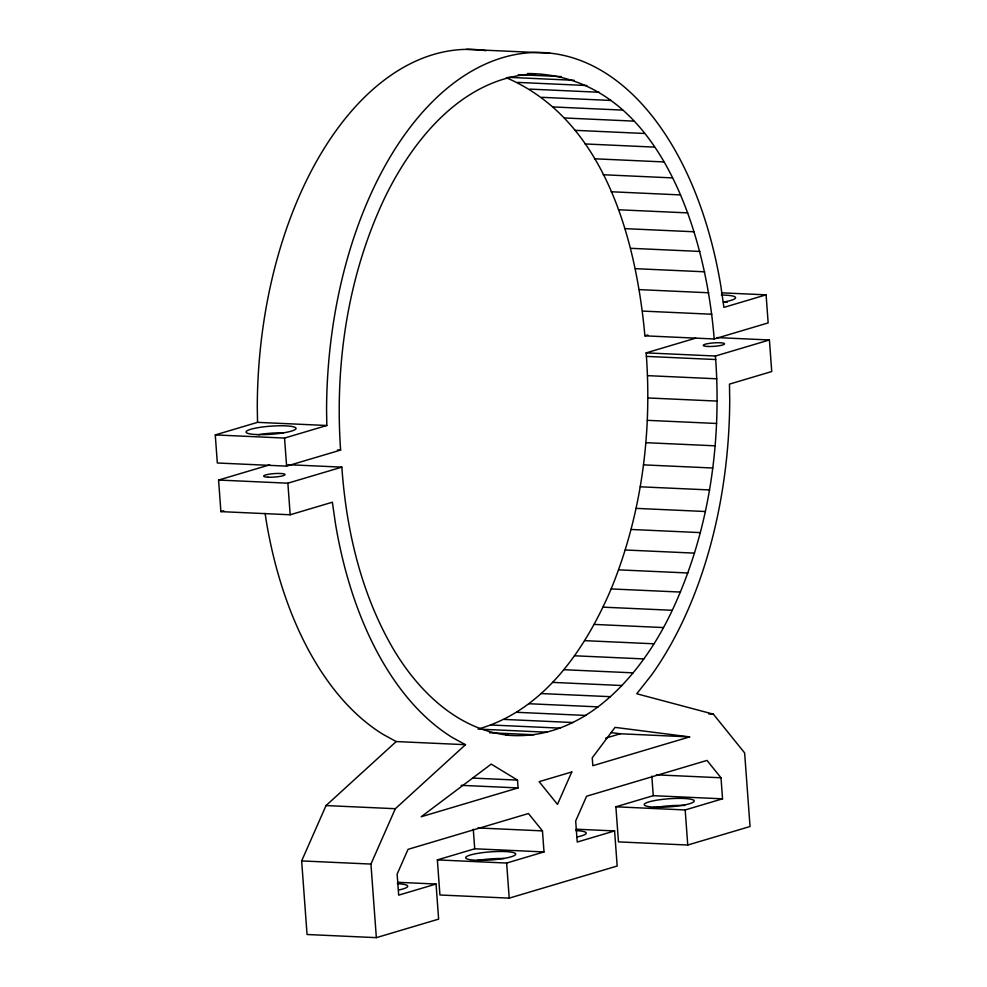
<?xml version="1.0" encoding="UTF-8"?>
<svg xmlns="http://www.w3.org/2000/svg" width="987" height="987" viewBox="0 0 987 987"><rect width="100%" height="100%" fill="white"/><g stroke="black" fill="none" stroke-linecap="round" stroke-linejoin="round"><path stroke-width="1.48" d="M477.967 729.085C543.899 710.652 585.686 648.73 611.15 588.931C641.636 514.572 652.247 432.787 646.152 352.877L695.749 338.134M505.603 735.031C583.502 742.903 642.315 674.417 672.27 610.287C709.258 531.438 721.941 442.484 715.439 356.023L769.416 339.972L771.735 371.544L729.467 384.116L729.726 400.167A342.279 200.447 -87.4 0 1 651.432 675.182L636.751 693.762L713.354 714.156L744.63 752.921L750.034 826.514L687.754 845.032L618.467 841.886L615.888 806.798L653.258 795.682L722.546 798.828L721.003 777.781L707 760.422L586.586 796.238L575.68 820.999L577.222 842.047L614.593 830.931L617.171 866.031L509.218 898.133L439.931 894.987L437.352 859.899L474.722 848.783L544.01 851.929L542.455 830.881L528.452 813.522L408.05 849.338L397.132 874.1L398.686 895.147L436.057 884.031L438.623 919.131L376.343 937.65L307.056 934.504L301.652 860.923L326.043 805.565L396.206 741.558L465.494 744.692L395.331 808.711L370.939 864.069L376.343 937.65M535.287 73.877C463.545 76.542 412.665 139.414 384.017 199.325C347.523 277.1 334.704 364.746 340.601 450.084L286.612 466.135L217.325 462.989L215.265 434.922L257.533 422.35L326.82 425.496L326.561 409.445A342.279 200.447 -87.4 0 1 500.841 58.208A342.279 200.447 -87.4 0 1 720.831 285.983L723.915 307.389L766.097 294.842L768.157 322.909L714.181 338.973L644.893 335.827C636.06 238.99 604.377 119.809 506.331 77.739M215.265 434.922L284.552 438.068L326.82 425.496M644.893 335.827L647.817 334.963M465.494 744.692L452.354 737.511A342.279 200.447 -87.4 0 1 335.457 523.628L332.372 502.223L290.19 514.77L220.903 511.624L218.583 480.052L269.648 464.865M218.583 480.052L287.871 483.186L341.847 467.135C346.24 529.822 360.934 592.891 392.542 647.682C417.304 690.11 456.895 729.504 507.898 735.142M220.903 511.624L223.815 510.76M605.66 738.128L620.329 733.773L689.617 736.907L592.829 765.702L592.249 757.831L615.037 727.37L689.617 736.907M518.089 787.922L421.215 816.742L491.218 764.111L517.521 780.112L518.089 787.922L461.126 785.344M437.352 859.899L506.639 863.045L544.01 851.929M615.888 806.798L685.175 809.945L722.546 798.828M466.53 49.35L549.784 53.113M527.589 73.531C658.304 74.05 705.865 232.833 714.181 338.973M518.274 74.654L561.393 76.604M508.021 77.307L574.224 80.305M517.546 82.39L586.833 85.524M529.859 89.114L599.146 92.26M541.826 97.318L611.113 100.464M553.386 106.954L622.674 110.1M564.478 117.971L633.765 121.117M575.063 130.333L644.351 133.467M585.069 143.954L654.356 147.1M594.458 158.784L663.745 161.93M603.18 174.748L672.468 177.894M611.2 191.762L680.487 194.908M618.467 209.762L687.754 212.896M624.956 228.639L694.243 231.772M630.631 248.305L699.919 251.438M635.48 268.674L704.767 271.807M721.448 292.818L766.097 294.842M639.453 289.635L708.74 292.769M642.537 311.09L711.824 314.236M717.068 337.591L769.416 339.972M646.152 352.877L715.439 356.023M646.399 356.393L715.686 359.527M647.521 375.64L716.809 378.786M647.879 397.958L717.167 401.092M647.336 420.339L716.624 423.472M645.868 442.682L715.156 445.816M337.517 449.936L340.601 450.084M643.499 464.865L712.787 468.011M287.957 464.692L341.847 467.135M640.23 486.801L709.517 489.934M636.072 508.367L705.36 511.513M631.063 529.464L700.351 532.61M625.227 549.993L694.515 553.127M618.578 569.844L687.865 572.978M611.15 588.931L680.438 592.064M602.983 607.153L672.27 610.287M594.125 624.413L663.412 627.559M584.6 640.649L653.887 643.795M574.483 655.775L643.771 658.909M563.787 669.704L633.074 672.85M552.597 682.387L621.884 685.521M541.172 693.553L610.459 696.686M528.909 703.731L598.196 706.877M708.74 713.946L713.354 714.156M516.534 712.293L585.822 715.439M503.876 719.4L573.163 722.533M490.995 725.001L560.283 728.147M479.509 729.146L547.254 732.218M489.49 732.736L534.14 734.76M656.33 774.844L721.003 777.781M472.872 778.089L517.521 780.112M326.043 805.565L395.331 808.711M576.1 829.191L614.593 830.931M477.794 827.945L542.455 830.881M301.652 860.923L370.939 864.069M397.564 882.292L436.057 884.031M611.2 732.601L620.329 733.773M396.206 741.558L383.067 734.377A342.279 200.447 -87.4 0 1 266.169 520.482L265.145 513.351M685.175 809.945L687.754 845.032M651.827 776.14L653.258 795.682M506.639 863.045L509.218 898.133M473.279 829.24L474.722 848.783M284.552 438.068L286.612 466.135M287.871 483.186L290.19 514.77M257.533 422.35L257.274 406.311A342.279 200.447 -87.4 0 1 486.06 50.695M721.361 295.039A25.082 4.059 -4.2 0 1 735.562 297.506A25.082 4.059 -4.2 0 1 723.348 302.059M397.329 883.686A25.082 4.059 -4.2 0 1 398.563 890.04M575.865 830.585A25.082 4.059 -4.2 0 1 577.099 836.939M724.729 302.121A25.082 4.059 -4.2 0 1 727.345 302.244M258.384 434.712A25.082 4.059 -4.2 0 1 283.392 432.799M473.945 861.219A25.082 4.059 -4.2 0 1 504.234 858.53M654.282 807.736A25.082 4.059 -4.2 0 1 684.731 805.503M571.781 771.957L557.482 804.38L539.149 781.667L571.781 771.957M477.646 860.319A25.082 4.059 -4.2 0 0 515.683 854.224A25.082 4.059 -4.2 0 0 478.707 853.2A25.082 4.059 -4.2 0 0 477.646 860.319M654.208 807.144A25.082 4.059 -4.2 0 0 694.058 801.53A25.082 4.059 -4.2 0 0 659.39 799.778A25.082 4.059 -4.2 0 0 654.208 807.144M256.435 434.551A25.082 4.059 -4.2 0 0 295.927 428.827A25.082 4.059 -4.2 0 0 260.753 427.235A25.082 4.059 -4.2 0 0 256.435 434.551M268.131 477.19A10.697 1.727 -4.2 0 0 284.972 474.747A10.697 1.727 -4.2 0 0 269.969 474.068A10.697 1.727 -4.2 0 0 268.131 477.19M708.074 346.474A10.697 1.727 -4.2 0 0 724.544 343.932A10.697 1.727 -4.2 0 0 709.048 343.414A10.697 1.727 -4.2 0 0 708.074 346.474"/></g></svg>
